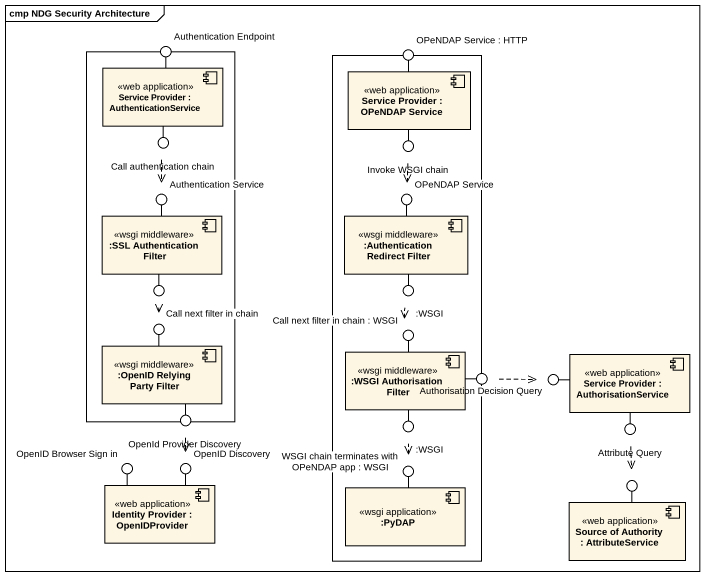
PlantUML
@startuml
mainframe cmp NDG Security Architecture
rectangle " " as rectangle1 {
  component "Service Provider : AuthenticationService" as Service_Provider <<web application>>
  component ":SSL Authentication Filter" as SSL_Authentication_Filter <<wsgi middleware>>
  component ":OpenID Relying Party Filter" as OpenID_Relying_Party_Filter <<wsgi middleware>>
}
() "Authentication Endpoint" as Authentication_Endpoint <<HTTPS>>
rectangle " " as rectangle2 {
  component "Service Provider : OPeNDAP Service" as Service_Provider_2 <<web application>>
  component ":Authentication Redirect Filter" as Authentication_Redirect <<wsgi middleware>>
  component ":WSGI Authorisation Filter" as WSGI_Authorisation_Filter <<wsgi middleware>>
  component ":PyDAP" as PyDAP <<wsgi application>>
}
() "OPeNDAP Service : HTTP" as OPeNDAP_Service <<HTTP>>
() "Call authentication chain" as Call_authentication_chain <<wsgi>>
() "Invoke WSGI chain" as Invoke_WSGI_chain <<wsgi>>
() "Authentication Service" as Authentication_Service <<HTTPS>>
() "OPeNDAP Service" as OPeNDAP_Service_2 <<HTTP>>
() "Call next filter in chain" as Call_next_filter_in_chain <<wsgi>>
() ":WSGI" as WSGI <<wsgi>>
() " " as lollipop1 <<wsgi>>
() "Call next filter in chain : WSGI" as Call_next_filter_in_chain_2 <<wsgi>>
component "Service Provider : AuthorisationService" as Service_Provider_3 <<web application>>
() "OpenId Provider Discovery" as OpenId_Provider_Discovery <<HTTPS>>
() "Authorisation Decision Query" as Authorisation_Decision_Query <<SAML over SOAP/HTTPS>>
() " " as lollipop2 <<SAML over SOAP/HTTPS>>
() ":WSGI" as WSGI_2 <<wsgi>>
() "Attribute Query" as Attribute_Query <<SAML over SOAP/HTTPS>>
() "OpenID Browser Sign in" as OpenID_Browser_Sign_in <<HTTPS>>
() "OpenID Discovery" as OpenID_Discovery <<HTTPS>>
() "WSGI chain terminates with OPeNDAP app : WSGI" as WSGI_chain_terminates_with <<wsgi>>
() " " as lollipop3 <<SAML over SOAP/HTTPS>>
component "Identity Provider : OpenIDProvider" as Identity_Provider <<web application>>
component "Source of Authority : AttributeService" as Source_of_Authority <<web application>>
Service_Provider -up- Authentication_Endpoint
Service_Provider_2 -up- OPeNDAP_Service
Service_Provider -- Call_authentication_chain
Service_Provider_2 -- Invoke_WSGI_chain
SSL_Authentication_Filter -up- Authentication_Service
Authentication_Redirect -up- OPeNDAP_Service_2
SSL_Authentication_Filter -- Call_next_filter_in_chain
Authentication_Redirect -- WSGI
OpenID_Relying_Party_Filter -up- lollipop1
WSGI_Authorisation_Filter -up- Call_next_filter_in_chain_2
OpenID_Relying_Party_Filter -- OpenId_Provider_Discovery
WSGI_Authorisation_Filter -right- Authorisation_Decision_Query
Service_Provider_3 -left- lollipop2
WSGI_Authorisation_Filter -- WSGI_2
Service_Provider_3 -- Attribute_Query
Identity_Provider -up- OpenID_Browser_Sign_in
Identity_Provider -up- OpenID_Discovery
PyDAP -up- WSGI_chain_terminates_with
Source_of_Authority -up- lollipop3
Call_authentication_chain ..> Authentication_Service
Invoke_WSGI_chain ..> OPeNDAP_Service_2
Call_next_filter_in_chain ..> lollipop1
Call_next_filter_in_chain_2 <.up. WSGI
OpenId_Provider_Discovery ..> OpenID_Discovery
Authorisation_Decision_Query .right.> lollipop2
Attribute_Query ..> lollipop3
WSGI_chain_terminates_with <.up. WSGI_2
@enduml
